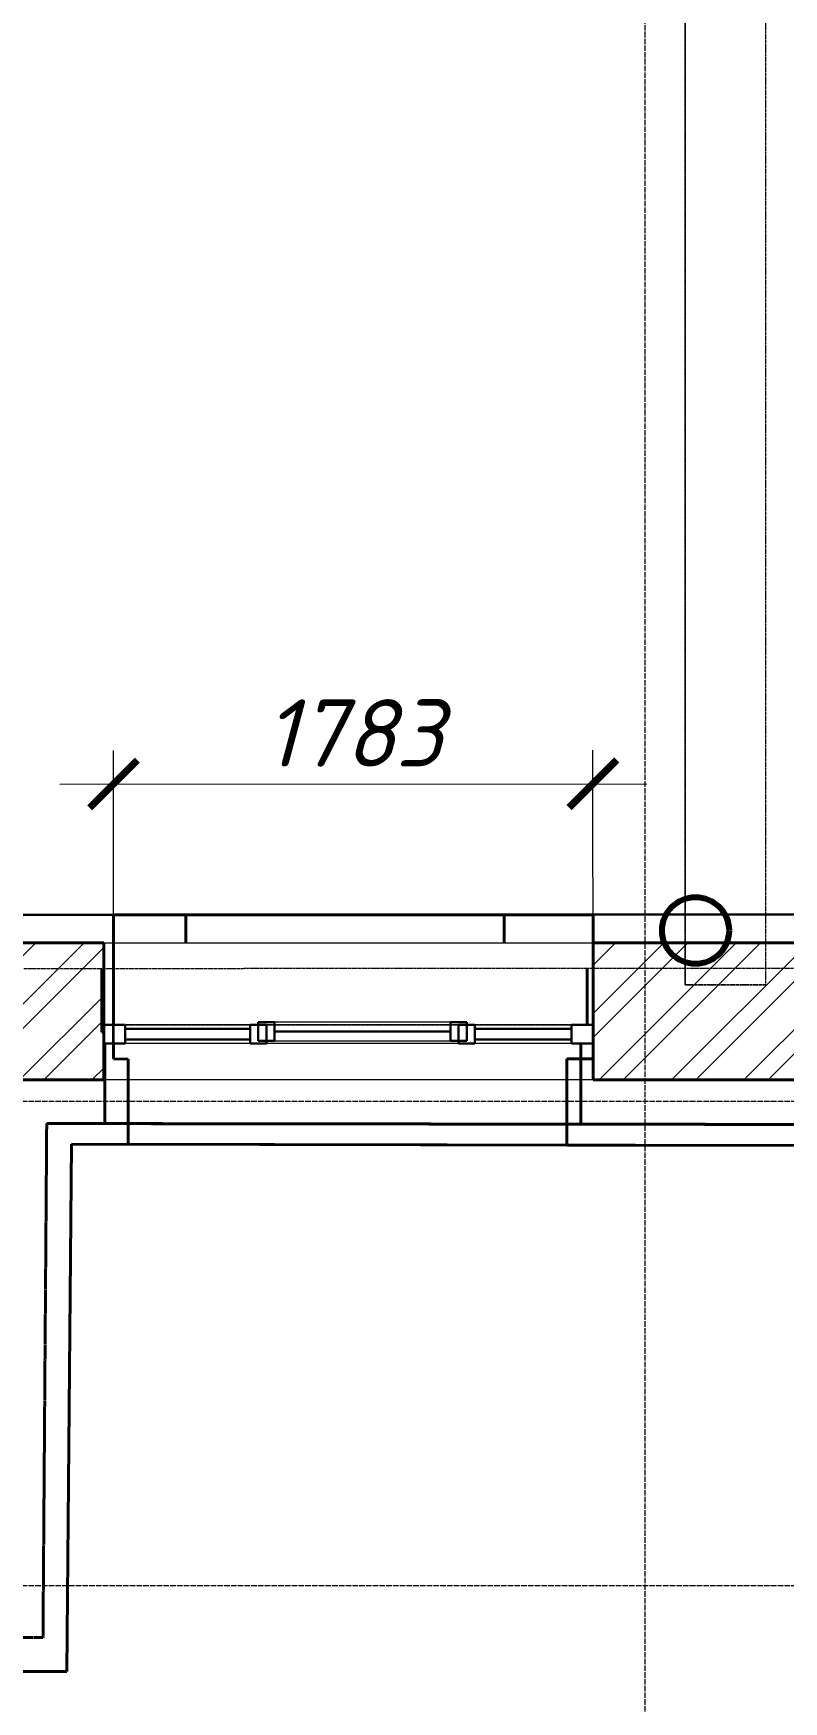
# Model space of a CAD drawing. Header units: millimetres. Extents: x 749182 to 2267578, y 70462 to 311449.
# Drawn here: x 1966654 to 1969445, y 75491 to 81695 of the extents above; entities that cross this region are included whole.
import ezdxf

# ---------------------------------------------------------------- set-up
doc = ezdxf.new("R2010")
doc.units = ezdxf.units.MM
for name, pattern in [('ADSK_Линия сетки', [25, 20, -2.5, 0, -2.5]), ('ADSK_Сверху', [4.5, 3, -1.5]), ('осеваяX2', [4, 2.5, -0.5, 0.5, -0.5])]:
    doc.linetypes.add(name, pattern=pattern)
doc.layers.get('Defpoints').update_dxf_attribs({"color": 255})
for name, color, linetype, lineweight in [('_ Окна', 7, 'Continuous', 30), ('Витраж', 7, 'Continuous', 9), ('Каркас', 7, 'Continuous', 9), ('Окна', 7, 'Continuous', 18), ('Оси', 165, 'осеваяX2', 13), ('Панели витража', 7, 'Continuous', 9), ('Перекрытие', 7, 'Continuous', 18), ('размеры', 7, 'Continuous', 9), ('Стены', 184, 'Continuous', 40), ('Стены наружные', 7, 'Continuous', 18), ('Стены разрез', 7, 'Continuous', 35), ('стояки', 7, 'Continuous', 9)]:
    doc.layers.add(name, color=color, linetype=linetype, lineweight=lineweight)
doc.layers.add('планы со стояками отопление_dwg', color=7, linetype='Continuous', lineweight=9, true_color=0x767676)
doc.styles.add('М2', font='isocpeui.ttf')
doc.dimstyles.new('SPDS 1_100', dxfattribs={"dimscale": 100, "dimtxt": 2.5, "dimasz": 1.77, "dimexe": 1.25, "dimexo": 0.625, "dimtad": 1, "dimdec": 0, "dimrnd": 0.001, "dimzin": 9, "dimtxsty": 'М2', "dimblk": 'ARCHTICK', "dimcen": 2.5, "dimdle": 2, "dimclrt": 256, "dimadec": 0, "dimazin": 2, "dimtfac": 0.75, "dimtdec": 0, "dimtmove": 1, "dimatfit": 3, "dimfxl": 0, "dimtolj": 1, "dimlwd": 9, "dimlwe": 9, "dimarcsym": 0})

# ---------------------------------------------------------------- blocks, each defined once
blk = doc.blocks.new('Существующие стены 2 этаж - Существующие стены 2 этаж-699583-01 План 1-го этажа маркировочный')
at = {"layer": 'Стены', "color": 254, "linetype": 'ADSK_Сверху', "true_color": 0xe8c5d7}
for p, q in [((8688.6, 2504.4), (8688.6, 2599.8)), ((8688.6, 2599.8), (8688.6, 2504.4)), ((10493.7, 2600.8), (10493.7, 2505.1)), ((10493.7, 2505.1), (10493.7, 2600.8)), ((8688.7, 2364.4), (8688.6, 2504.4)), ((8688.6, 2504.4), (8688.7, 2364.4)), ((10493.7, 2505.1), (10493.7, 2391.5)), ((10493.7, 2391.5), (10493.7, 2505.1)), ((8695.9, 2364.4), (8688.7, 2364.4)), ((8688.7, 2364.4), (8695.9, 2364.4)), ((8699.6, 2024), (8700, 2321.5)), ((8700, 2321.5), (8699.6, 2024)), ((10470.2, 2321.5), (10469.8, 2021.8)), ((10469.8, 2021.8), (10470.2, 2321.5)), ((8470.1, 113), (8483.9, 2024.2)), ((8483.9, 2024.2), (8470.1, 113)), ((8483.9, 2024.2), (8699.6, 2024)), ((13880.9, 2017.7), (8483.9, 2024.2)), ((8699.6, 2024), (10469.8, 2021.8)), ((8699.6, 2024), (10469.8, 2021.8)), ((10469.8, 2021.8), (8699.6, 2024)), ((10469.8, 2021.8), (11497.7, 2020.6)), ((123.9, 113), (8470.1, 113)), ((8470.1, 113), (123.9, 113))]:
    blk.add_line(p, q, dxfattribs=at)
blk = doc.blocks.new('Прямоугольный импост - 70х20_60мм-1427834-01 План 1-го этажа маркировочный')
at = {"layer": 'Витраж', "color": 253, "linetype": 'ADSK_Сверху', "true_color": 0xaaaaaa}
for p, q in [((19943.7, 2391.5), (19943.7, 2321.5)), ((20023.7, 2391.5), (19943.7, 2391.5)), ((20518.7, 2391.5), (20488.7, 2391.5)), ((20023.7, 2321.5), (19943.7, 2321.5)), ((20518.7, 2321.5), (20488.7, 2321.5))]:
    blk.add_line(p, q, dxfattribs=at)
blk = doc.blocks.new('Прямоугольный импост - 70х20_60мм-1427366-01 План 1-го этажа маркировочный')
at = {"layer": 'Витраж', "color": 253, "linetype": 'ADSK_Сверху', "true_color": 0xaaaaaa}
for p, q in [((-80, 35), (0, 35)), ((0, 35), (0, -35)), ((0, -35), (-80, -35))]:
    blk.add_line(p, q, dxfattribs=at)
blk = doc.blocks.new('Прямоугольный импост - 70х20_60мм-1427367-01 План 1-го этажа маркировочный')
at = {"layer": 'Витраж', "color": 253, "linetype": 'ADSK_Сверху', "true_color": 0xaaaaaa}
for p, q in [((0, 35), (-80, 35)), ((0, -35), (0, 35)), ((-80, -35), (0, -35))]:
    blk.add_line(p, q, dxfattribs=at)
blk = doc.blocks.new('Прямоугольный импост - 70х20_60мм-1261975-01 План 1-го этажа маркировочный')
at = {"layer": 'Витраж', "color": 253, "linetype": 'ADSK_Сверху', "true_color": 0xaaaaaa}
for p, q in [((20548.7, 2391.5), (20518.7, 2391.5)), ((21293.7, 2391.5), (21263.7, 2391.5)), ((20548.7, 2321.5), (20518.7, 2321.5)), ((21293.7, 2321.5), (21263.7, 2321.5))]:
    blk.add_line(p, q, dxfattribs=at)
blk = doc.blocks.new('Прямоугольный импост - 70х20_60мм-1225113-01 План 1-го этажа маркировочный')
at = {"layer": 'Витраж', "color": 253, "linetype": 'ADSK_Сверху', "true_color": 0xaaaaaa}
for p, q in [((-6006, 10091.9), (-6006, 10121.9)), ((-5936, 10091.9), (-5936, 10121.9)), ((-6006, 9651.9), (-6006, 9731.9)), ((-5936, 9651.9), (-5936, 9731.9)), ((-6006, 9651.9), (-5936, 9651.9))]:
    blk.add_line(p, q, dxfattribs=at)
blk = doc.blocks.new('Прямоугольный импост - 70х60мм-1427364-01 План 1-го этажа маркировочный')
at = {"layer": 'Витраж', "color": 253, "linetype": 'ADSK_Сверху', "true_color": 0xaaaaaa}
for p, q in [((-30, 35), (30, 35)), ((30, -35), (-30, -35))]:
    blk.add_line(p, q, dxfattribs=at)
blk = doc.blocks.new('Прямоугольный импост - 70х60мм-1427836-01 План 1-го этажа маркировочный')
at = {"layer": 'Витраж', "color": 253, "linetype": 'ADSK_Сверху', "true_color": 0xaaaaaa}
for p, q in [((20023.7, 2391.5), (20023.7, 2321.5)), ((20488.7, 2391.5), (20023.7, 2391.5)), ((20488.7, 2321.5), (20488.7, 2391.5)), ((20488.7, 2321.5), (20023.7, 2321.5))]:
    blk.add_line(p, q, dxfattribs=at)
blk = doc.blocks.new('Прямоугольный импост - 70х60мм-1225009-01 План 1-го этажа маркировочный')
at = {"layer": 'Витраж', "color": 253, "linetype": 'ADSK_Сверху', "true_color": 0xaaaaaa}
for p, q in [((-5936, 11391.9), (-6006, 11391.9)), ((-6006, 11031.9), (-6006, 11391.9)), ((-5936, 11031.9), (-5936, 11391.9)), ((-6006, 11031.9), (-5936, 11031.9))]:
    blk.add_line(p, q, dxfattribs=at)
blk = doc.blocks.new('Прямоугольный импост - 70х60мм-1261977-01 План 1-го этажа маркировочный')
at = {"layer": 'Витраж', "color": 253, "linetype": 'ADSK_Сверху', "true_color": 0xaaaaaa}
for p, q in [((20548.7, 2391.5), (20548.7, 2321.5)), ((21263.7, 2391.5), (20548.7, 2391.5)), ((21263.7, 2321.5), (21263.7, 2391.5)), ((21263.7, 2321.5), (20548.7, 2321.5))]:
    blk.add_line(p, q, dxfattribs=at)
blk = doc.blocks.new('Существующие стены 1 эт - Существующие стены 1 эт-653793-01 План 1-го этажа маркировочный')
at = {"layer": 'Стены'}
for p, q in [((8732.6, 2799.8), (10515.6, 2800.8)), ((8732.6, 2799.8), (8732.8, 2404.2)), ((10184.6, 2800.6), (9001.6, 2800)), ((9001.6, 2800), (10184.6, 2800.6)), ((9001.6, 2696.5), (9001.6, 2800)), ((9001.6, 2800), (9001.6, 2696.5)), ((10184.6, 2800.6), (10184.6, 2696.5)), ((10184.6, 2696.5), (10184.6, 2800.6)), ((10515.8, 2405.2), (10515.6, 2800.8)), ((8732.8, 2404.2), (8732.8, 2391.5)), ((10515.8, 2391.5), (10515.8, 2405.2)), ((8732.8, 2321.5), (8732.9, 2264.2)), ((10515.9, 2265.2), (10515.8, 2321.5)), ((8732.9, 2264.2), (8787.1, 2264)), ((8787.1, 2264), (8786.5, 1947.6)), ((10417.8, 1944.3), (10418.4, 2265.4)), ((10418.4, 2265.4), (10515.9, 2265.2)), ((8576.5, 1948), (8559, -13.6)), ((18972.6, 1927), (8576.5, 1948)), ((10417.8, 1944.3), (8786.5, 1947.6)), ((8559, -13.6), (0, 0))]:
    blk.add_line(p, q, dxfattribs=at)
at = {"layer": 'Стены разрез'}
for p, q in [((8732.6, 2799.8), (7733, 2799.3)), ((8732.8, 2404.2), (8732.6, 2799.8)), ((11490.6, 2801.4), (10515.6, 2800.8)), ((10515.6, 2800.8), (10515.8, 2405.2)), ((8732.9, 2264.2), (8732.8, 2404.2)), ((10515.8, 2405.2), (10515.9, 2265.2)), ((8787.1, 2264), (8732.9, 2264.2)), ((8786.5, 1947.6), (8787.1, 2264)), ((10418.4, 2265.4), (10417.8, 1944.3)), ((10515.9, 2265.2), (10418.4, 2265.4)), ((8559, -13.6), (8576.5, 1948)), ((8576.5, 1948), (8786.5, 1947.6)), ((10417.8, 1944.3), (11560.4, 1942)), ((5035.3, -8), (8559, -13.6))]:
    blk.add_line(p, q, dxfattribs=at)
blk = doc.blocks.new('Системная панель - _AR_Стекло_40мм_привязка по центру-1262001-01 План 1-го этажа маркировочный')
at = {"layer": 'Панели витража', "lineweight": 30}
for p, q in [((180, 20), (-180, 20)), ((-180, 20), (-180, -20)), ((180, -20), (180, 20)), ((-180, -20), (180, -20))]:
    blk.add_line(p, q, dxfattribs=at)
blk = doc.blocks.new('Прямоугольный импост - 70х20_60мм-V191-01 План 1-го этажа маркировочный')
at = {"layer": 'Витраж', "lineweight": 30}
for p, q in [((-80, 35), (0, 35)), ((-80, -35), (-80, 35)), ((0, 35), (0, -35)), ((0, -35), (-80, -35))]:
    blk.add_line(p, q, dxfattribs=at)
blk = doc.blocks.new('Прямоугольный импост - 70х20_60мм-1262003-01 План 1-го этажа маркировочный')
at = {"layer": 'Витраж', "lineweight": 30}
for p, q in [((0, 35), (-80, 35)), ((-80, 35), (-80, -35)), ((0, -35), (0, 35)), ((-80, -35), (0, -35))]:
    blk.add_line(p, q, dxfattribs=at)
blk = doc.blocks.new('Системная панель - _AR_Стекло_40мм_привязка по центру-1427838-01 План 1-го этажа маркировочный')
at = {"layer": 'Панели витража', "lineweight": 30}
for p, q in [((232.5, 20), (-232.5, 20)), ((-232.5, 20), (-232.5, -20)), ((232.5, -20), (232.5, 20)), ((-232.5, -20), (232.5, -20))]:
    blk.add_line(p, q, dxfattribs=at)
blk = doc.blocks.new('Витраж-тент со смещением вовне - 60мм 30 сдвиг-1466957-01 План 1-го этажа маркировочный')
at = {"layer": '_ Окна'}
for p, q in [((-387.5, 25), (-387.5, -45)), ((-387.5, 25), (-327.5, 25)), ((-387.5, -45), (-387.5, 25)), ((-327.5, 25), (-327.5, -45)), ((387.5, 25), (327.5, 25)), ((327.5, 25), (327.5, -45)), ((387.5, -45), (387.5, 25)), ((387.5, -45), (387.5, 25)), ((-327.5, -45), (-387.5, -45)), ((-327.5, -10), (327.5, -10)), ((327.5, -45), (387.5, -45))]:
    blk.add_line(p, q, dxfattribs=at)
at = {"layer": 'Окна'}
for p, q in [((327.5, 25), (-327.5, 25)), ((-327.5, -45), (327.5, -45))]:
    blk.add_line(p, q, dxfattribs=at)
blk = doc.blocks.new('Прямоугольный импост - 70х60мм-V40-01 План 1-го этажа маркировочный')
at = {"layer": 'Витраж'}
for p, q in [((-6006, 9731.9), (-6006, 10091.9)), ((-5936, 10091.9), (-5936, 9731.9))]:
    blk.add_line(p, q, dxfattribs=at)
blk = doc.blocks.new('Прямоугольный импост - 70х60мм-V184-01 План 1-го этажа маркировочный')
at = {"layer": 'Витраж'}
for p, q in [((20023.7, 2391.5), (20488.7, 2391.5)), ((20488.7, 2321.5), (20023.7, 2321.5))]:
    blk.add_line(p, q, dxfattribs=at)
blk = doc.blocks.new('Прямоугольный импост - 70х60мм-1262000-01 План 1-го этажа маркировочный')
at = {"layer": 'Витраж', "lineweight": 30}
for p, q in [((-30, 35), (30, 35)), ((-30, -35), (-30, 35)), ((30, 35), (30, -35)), ((30, -35), (-30, -35))]:
    blk.add_line(p, q, dxfattribs=at)
blk = doc.blocks.new('Прямоугольный импост - 70х60мм-V185-01 План 1-го этажа маркировочный')
at = {"layer": 'Витраж'}
for p, q in [((20548.7, 2391.5), (21263.7, 2391.5)), ((21263.7, 2321.5), (20548.7, 2321.5))]:
    blk.add_line(p, q, dxfattribs=at)
blk = doc.blocks.new('планы со стояками отопление_dwg-1484427-01 План 1-го этажа маркировочный')
at = {"layer": 'стояки', "lineweight": 80}
blk.add_circle((183292.4, 158819.1), 124.3, dxfattribs=at)
blk = doc.blocks.new('_ArchTick')
at = {"color": 0, "linetype": 'ByBlock', "const_width": 0.15}
blk.add_lwpolyline([(-0.5, -0.5), (0.5, 0.5)], dxfattribs=at)
blk = doc.blocks.new('*D2796')
at = {"layer": 'Defpoints', "color": 0, "lineweight": 20, "transparency": 16777216}
for p in [(1968735.5, 78904.5), (1966953, 78020.8), (1968736, 78021.8)]:
    blk.add_point(p, dxfattribs=at)
at = {"layer": 'размеры', "color": 0, "lineweight": 9, "transparency": 16777216}
for p, q in [((1966953, 78083.3), (1966952.5, 79028.5)), ((1968736, 78084.3), (1968735.5, 79029.5)), ((1966752.5, 78903.3), (1968935.5, 78904.6))]:
    blk.add_line(p, q, dxfattribs=at)
at = {"layer": 'размеры', "color": 0, "lineweight": 9, "transparency": 16777216, "xscale": 177, "yscale": 177, "zscale": 177}
for p, rotation in [((1966952.5, 78903.5), 180.0320386431467), ((1968735.5, 78904.5), 0.03203864314672086)]:
    blk.add_blockref('_ArchTick', p, dxfattribs=dict(at, rotation=rotation))
at = {"layer": 'размеры', "lineweight": 20, "transparency": 16777216, "insert": (1967843.9, 79093.1), "char_height": 250, "width": 560.473, "attachment_point": 5, "rotation": 0.03204, "style": 'М2'}
blk.add_mtext('\\A1;1783', dxfattribs=at)

msp = doc.modelspace()

# ---------------------------------------------------------------- hatches: boundary and pattern name
at = {"layer": 'Стены наружные', "lineweight": 9}
h = msp.add_hatch(dxfattribs=at)
h.set_pattern_fill('FP_3', color=256, angle=45, style=0, pattern_type=2)
h.set_pattern_definition([(45, (1958220.23, 75616.62), (-134.7038, 134.7038), []), (45, (1958310.03, 75616.62), (-134.7038, 134.7038), [])])
h.paths.add_polyline_path([(1997920.1582, 77803.0968), (1997920.1582, 78313.0968), (1996893.0736, 78313.0968), (1996893.9232, 77803.0968), (1997168.1918, 77803.0968)])
h.paths.add_polyline_path([(1999816.9894, 77803.0968), (2000257.1575, 77803.0968), (2000257.1575, 78313.0968), (1999740.1582, 78313.0968), (1999741.0091, 77803.0968)])
h.paths.add_polyline_path([(1994778.2715, 77803.0968), (1995073.0736, 77803.0968), (1995073.0736, 78313.0968), (1994083.7587, 78313.0968), (1994084.9018, 77803.0968)])
h.paths.add_polyline_path([(1991276.1993, 77803.0968), (1992263.7587, 77803.0968), (1992263.7587, 78313.0968), (1991276.1993, 78313.0968), (1991276.1993, 77820.3638)])
h.paths.add_polyline_path([(1989456.1993, 77803.0968), (1989456.1993, 78313.0968), (1988472.8923, 78313.0968), (1988472.8923, 77803.0968), (1989365.0544, 77803.0968)])
h.paths.add_polyline_path([(1986578.2196, 77803.0968), (1986652.8923, 77803.0968), (1986652.8923, 78313.0968), (1985672.6592, 78313.0968), (1985672.6592, 77803.0968), (1986400.6592, 77803.0968)])
h.paths.add_polyline_path([(1980284.6592, 77803.0968), (1981012.6592, 77803.0968), (1981012.6592, 78313.0968), (1979983.9558, 78313.0968), (1979984.4263, 77803.0968), (1979985.8124, 77803.0968)])
h.paths.add_polyline_path([(1983972.6592, 77803.0968), (1983972.6592, 78313.0968), (1982712.6592, 78313.0968), (1982712.6592, 77803.0968), (1983791.3848, 77803.0968)])
h.paths.add_polyline_path([(1977137.8829, 77803.0968), (1978163.9558, 77803.0968), (1978163.9558, 78313.0968), (1977137.8829, 78313.0968), (1977137.8829, 77855.9721)])
h.paths.add_polyline_path([(1975317.8829, 77803.0968), (1975317.8829, 78313.0968), (1974327.7082, 78313.0968), (1974327.7082, 77803.0968), (1974873.5135, 77803.0968)])
h.paths.add_polyline_path([(1972507.7082, 77803.0968), (1972507.7082, 78313.0968), (1971531.089, 78313.0968), (1971531.089, 77803.0968)])
h.paths.add_polyline_path([(1969711.0878, 77803.0968), (1969710.802, 78313.0968), (1968736.0968, 78313.0968), (1968736.0968, 77803.0968), (1969710.802, 77803.0968)])
h.paths.add_polyline_path([(1966493.2232, 77803.0968), (1966916.0968, 77803.0968), (1966916.0968, 78313.0968), (1966493.2232, 78312.7241), (1966493.2232, 77870.9527)])

# ---------------------------------------------------------------- linework, layer by layer
at = {"layer": 'Каркас', "color": 253, "linetype": 'ADSK_Сверху', "true_color": 0xb2b2b2}
for p, q in [((1969078.7052, 84543.6161), (1969078.7052, 78156.6386)), ((1969378.7052, 78156.6386), (1969378.7052, 84543.6161)), ((1969378.7052, 78156.6386), (1969078.7052, 78156.6386))]:
    msp.add_line(p, q, dxfattribs=at)
at = {"layer": 'Каркас', "color": 253, "linetype": 'ADSK_Сверху', "true_color": 0xaaaaaa}
for p, q in [((1969078.7052, 78156.6386), (1969078.7052, 84543.6161)), ((1969378.7052, 78156.6386), (1969378.7052, 84543.6161)), ((1969078.7052, 78156.6386), (1969378.7052, 78156.6386))]:
    msp.add_line(p, q, dxfattribs=at)
at = {"layer": 'Оси', "linetype": 'ADSK_Линия сетки'}
for p, q in [((1968930.1361, 71313.2448), (1968930.1361, 97285.4199)), ((1947134.001, 77723.407), (2009148.6289, 77723.407)), ((1947134.001, 75923.407), (2009148.6289, 75923.407))]:
    msp.add_line(p, q, dxfattribs=at)
at = {"layer": 'Перекрытие', "linetype": 'ADSK_Сверху'}
for p, q in [((1969078.7052, 78217.6219), (1966618.7052, 78216.2463)), ((1969378.4658, 78217.7895), (1969078.9439, 78217.6221)), ((1972028.7052, 78219.2715), (1969378.7052, 78217.7897))]:
    msp.add_line(p, q, dxfattribs=at)
at = {"layer": 'Стены наружные', "lineweight": 40}
for p, q in [((1966916.0968, 78313.0968), (1965983.2232, 78313.0968)), ((1966916.0968, 77803.0968), (1966916.0968, 78313.0968)), ((1969711.0878, 78313.0968), (1968736.0968, 78313.0968)), ((1968736.0968, 78313.0968), (1968736.0968, 77803.0968)), ((1966493.2232, 77803.0968), (1966916.0968, 77803.0968)), ((1968736.0968, 77803.0968), (1969711.0878, 77803.0968))]:
    msp.add_line(p, q, dxfattribs=at)
at = {"layer": 'Стены наружные'}
for p, q in [((1966916.0968, 78313.0968), (1968735.8556, 78313.0968)), ((1968736.0968, 77803.0968), (1966916.0968, 77803.0968))]:
    msp.add_line(p, q, dxfattribs=at)

# ---------------------------------------------------------------- block references
at = {"layer": '_ Окна', "rotation": 180}
msp.add_blockref('Витраж-тент со смещением вовне - 60мм 30 сдвиг-1466957-01 План 1-го этажа маркировочный', (1967878.5968, 77973.0968), dxfattribs=at)
at = {"layer": 'Витраж', "color": 253, "linetype": 'ADSK_Сверху', "true_color": 0xaaaaaa}
for name, p in [('Прямоугольный импост - 70х20_60мм-1427834-01 План 1-го этажа маркировочный', (1946972.3668, 75616.6187)), ('Прямоугольный импост - 70х60мм-1427836-01 План 1-го этажа маркировочный', (1946972.3668, 75616.6187)), ('Прямоугольный импост - 70х20_60мм-1261975-01 План 1-го этажа маркировочный', (1946972.3668, 75616.6187)), ('Прямоугольный импост - 70х60мм-1261977-01 План 1-го этажа маркировочный', (1946972.3668, 75616.6187)), ('Прямоугольный импост - 70х20_60мм-1427367-01 План 1-го этажа маркировочный', (1968736.0968, 77973.0968))]:
    msp.add_blockref(name, p, dxfattribs=at)
at = {"layer": 'Витраж', "color": 253, "linetype": 'ADSK_Сверху', "true_color": 0xaaaaaa, "extrusion": (0, 0, -1)}
for name, p in [('Прямоугольный импост - 70х20_60мм-1427366-01 План 1-го этажа маркировочный', (-1966916.0968, 77973.0968)), ('Прямоугольный импост - 70х60мм-1427364-01 План 1-го этажа маркировочный', (-1967491.0968, 77973.0968)), ('Прямоугольный импост - 70х60мм-1427364-01 План 1-го этажа маркировочный', (-1968266.0968, 77973.0968))]:
    msp.add_blockref(name, p, dxfattribs=at)
at = {"layer": 'Витраж', "extrusion": (0, 0, -1)}
for name, p in [('Прямоугольный импост - 70х20_60мм-V191-01 План 1-го этажа маркировочный', (-1966916.0968, 77973.0968)), ('Прямоугольный импост - 70х60мм-1262000-01 План 1-го этажа маркировочный', (-1967491.0968, 77973.0968)), ('Прямоугольный импост - 70х60мм-1262000-01 План 1-го этажа маркировочный', (-1968266.0968, 77973.0968))]:
    msp.add_blockref(name, p, dxfattribs=at)
at = {"layer": 'Витраж'}
for name, p in [('Прямоугольный импост - 70х60мм-V184-01 План 1-го этажа маркировочный', (1946972.3668, 75616.6187)), ('Прямоугольный импост - 70х60мм-V185-01 План 1-го этажа маркировочный', (1946972.3668, 75616.6187)), ('Прямоугольный импост - 70х20_60мм-1262003-01 План 1-го этажа маркировочный', (1968736.0968, 77973.0968))]:
    msp.add_blockref(name, p, dxfattribs=at)
at = {"layer": 'Витраж', "color": 253, "linetype": 'ADSK_Сверху', "true_color": 0xaaaaaa}
for name, p, rotation in [('Прямоугольный импост - 70х20_60мм-1225113-01 План 1-го этажа маркировочный', (1978388.0219, 83944.1389), 90.00000000000014), ('Прямоугольный импост - 70х60мм-1225009-01 План 1-го этажа маркировочный', (1979688.0219, 83944.1389), 90)]:
    msp.add_blockref(name, p, dxfattribs=dict(at, rotation=rotation))
at = {"layer": 'Витраж', "rotation": 90.00000000000014}
msp.add_blockref('Прямоугольный импост - 70х60мм-V40-01 План 1-го этажа маркировочный', (1978388.0219, 83944.1389), dxfattribs=at)
at = {"layer": 'Панели витража', "rotation": 180}
for name, p in [('Системная панель - _AR_Стекло_40мм_привязка по центру-1427838-01 План 1-го этажа маркировочный', (1967228.5968, 77973.0968)), ('Системная панель - _AR_Стекло_40мм_привязка по центру-1262001-01 План 1-го этажа маркировочный', (1968476.0968, 77973.0968))]:
    msp.add_blockref(name, p, dxfattribs=at)
at = {"layer": 'планы со стояками отопление_dwg', "color": 6, "true_color": 0xff00ff}
msp.add_blockref('планы со стояками отопление_dwg-1484427-01 План 1-го этажа маркировочный', (1785824.7266, -80460.4271), dxfattribs=at)
at = {"layer": 'Стены', "color": 254, "linetype": 'ADSK_Сверху', "true_color": 0xe8c5d7}
msp.add_blockref('Существующие стены 2 этаж - Существующие стены 2 этаж-699583-01 План 1-го этажа маркировочный', (1958220.2258, 75616.6187), dxfattribs=at)
at = {"layer": 'Стены', "color": 243, "true_color": 0xbb5389}
msp.add_blockref('Существующие стены 1 эт - Существующие стены 1 эт-653793-01 План 1-го этажа маркировочный', (1958220.2258, 75616.6187), dxfattribs=at)

# ---------------------------------------------------------------- dimensions: what is measured, and where the dimension line sits
at = {"layer": 'размеры', "lineweight": 20}
dim = msp.add_linear_dim(base=(1968735.5249, 78904.4542), p1=(1966953.014, 78020.7752), p2=(1968736.0185, 78021.7722), angle=0.03203864, dimstyle='SPDS 1_100', dxfattribs=at)
dim.commit()
dim.dimension.update_dxf_attribs({"geometry": '*D2796', "text_midpoint": (1967843.9169, 79093.0655)})

doc.saveas('drawing.dxf')
